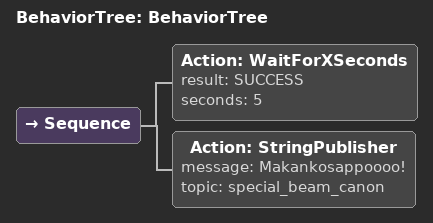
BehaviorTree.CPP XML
<?xml version="1.0"?>
<root main_tree_to_execute="BehaviorTree">
    <BehaviorTree ID="BehaviorTree">
        <Sequence>
            <Action ID="WaitForXSeconds" result="SUCCESS" seconds="5"/>
            <Action ID="StringPublisher" message="Makankosappoooo!" topic="special_beam_canon"/>
        </Sequence>
    </BehaviorTree>
</root>
